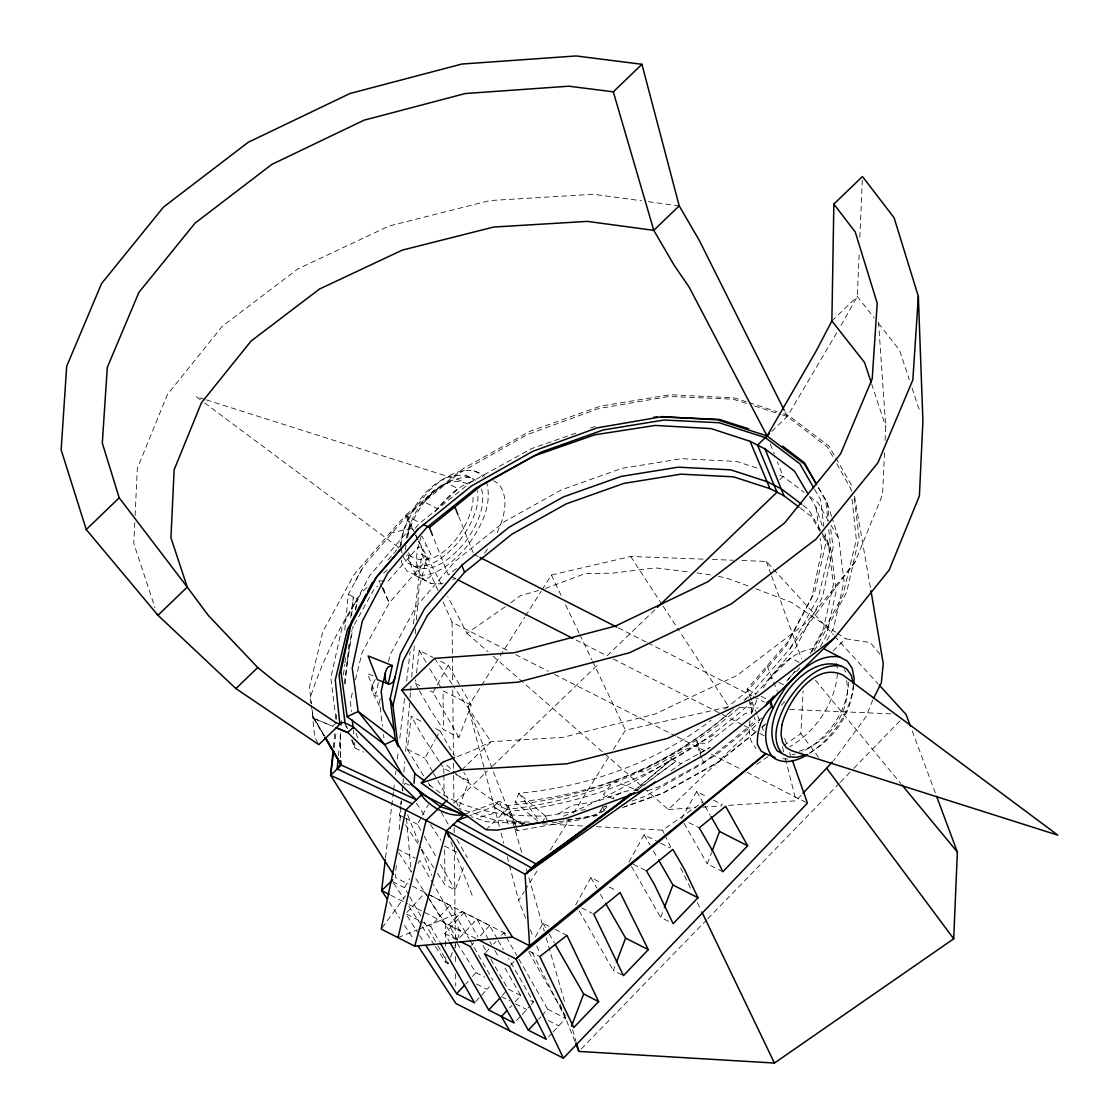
<?xml version="1.0" encoding="UTF-8"?>
<svg xmlns="http://www.w3.org/2000/svg" width="1119" height="1119" viewBox="0 0 1119 1119"><rect width="100%" height="100%" fill="white"/><g stroke="black" fill="none" stroke-linecap="round" stroke-linejoin="round"><path stroke-width="0.75" stroke-dasharray="5 3.75" d="M859.112 254.768L857.308 296.493L839.712 327.699M859.854 237.382L862.315 180.005M134.77 522.559L133.804 543.484L155.009 607.715M135.105 515.593L137.301 468.511L167.444 394.447L222.191 326.384L297.808 268.924L389.132 226.01L489.94 200.553L593.378 194.272L641.439 200.763M884.528 452.747L882.583 494.542L855.266 561.64L790.28 648.307L747.968 697.333L744.135 700.438M885.101 440.55L885.744 426.619L878.415 320.566M818.548 757.325L800.868 733.602L803.134 690.829M400.644 544.771C403.511 523.398 416.002 504.417 430.801 489.213C444.481 476.162 466.791 462.441 484.611 476.148M400.84 547.219C400.616 515.915 440.159 458.021 475.561 480.233M405.54 549.611L405.917 545.051M473.071 497.326C473.729 524.279 436.704 577.628 407.064 553.737M749.954 720.734L749.115 731.183L751.143 741.282L756.066 748.611M837.418 673.484C835.124 703.627 815.317 731.602 789.678 746.877M848.58 682.254C847.419 711.684 827.514 739.086 801.596 752.22M853.293 684.646C852.188 712.943 833.641 739.519 809.177 753.017M853.615 685.346C850.174 713.111 832.102 738.4 809.037 753.646M396.266 865.491L395.287 877.422L408.169 883.982M399.203 829.711L401.148 805.904M401.287 804.211L401.567 800.812M402.406 790.629L402.826 785.552L402.294 790.853M402.966 783.846L403.372 778.754M403.931 771.97L404.784 761.633M405.637 751.283L409.596 703.012M410.016 697.85L410.435 692.661M410.575 690.941L411.149 684.031M411.722 677.121L414.408 644.292M415.261 633.9L415.695 628.682M416.394 619.996L418.968 588.734L426.521 558.535L418.534 541.358M701.907 758.192L698.718 750.192L698.955 747.464M338.428 755.577L340.61 732.344L340.498 758.92L340.316 735.435M341.267 725.462L342.064 716.873M345.142 684.227L348.862 644.81M351.59 615.744L353.366 596.945L350.485 619.45M333.322 747.492L334.693 733.588M336.05 719.685L336.721 712.733M344.806 629.997L348.289 594.357L363.507 566.242L406.729 515.985L414.911 533.553L405.316 515.258L463.392 468.511L529.972 431.277L600.511 406.113L670.211 394.727L734.33 397.888L747.45 402.141M751.353 713.74L752.164 705.404L751.283 702.438C685.038 762.948 600.232 803.12 510.53 811.163L506.739 814.814L493.465 806.701L469.742 815.695M407.666 537.861L409.82 522.629M385.551 857.686L393.398 791.888M393.608 790.154L394.434 783.23M395.469 774.572L395.888 771.117M397.329 758.99L398.364 750.331M399.805 738.218L404.56 698.396M406.631 681.079L410.141 651.65M413.457 623.94L421.821 553.835L426.521 558.535M400.77 817.625L399.371 815.136L400.406 806.463M400.616 804.729L401.036 801.26M423.569 775.817L407.316 749.24L411.288 716.286L421.891 721.685M418.604 689.234L415.275 683.345L415.695 679.876M416.52 672.939L419.247 650.405L432.983 657.385M334.147 747.604L336.134 732.022M343.421 674.869L344.75 664.476M344.974 662.742L345.631 657.552M344.26 683.513L351.884 630.375M375.215 679.429L372.305 685.401L372.221 691.486M347.086 663.609L353.072 626.206M355.8 609.212L357.437 599.015L355.408 609.631M372.291 685.401L371.368 689.724L380.208 707.558M378.32 682.772L375.746 694.298L367.578 673.736L373.117 675.778M380.222 698.62L379.495 701.823L382.488 726.091M388.503 661.749L390.041 654.937L415.695 607.127L454.72 561.682L504.445 521.678L561.472 489.856L621.94 468.357L681.709 458.678L736.722 461.476L759.969 469.001M352.331 692.983L350.345 701.221L351.422 711.53M355.506 679.806L362.052 652.601L389.286 602.917L424.744 561.836L431.319 555.514L422.241 536.602M421.331 536.239C416.576 549.891 412.715 567.361 423.374 579.292L430.829 583.363L440.327 583.866L443.446 582.985M751.842 713.013L757.703 697.892M419.443 690.703L429.458 708.355L443.418 729.56L458.93 737.449L471.155 705.068L461.811 688.8M459.098 807.037L468.875 781.132L463.798 772.264M437.473 873.366L444.998 884.807L455.097 889.941L464.259 865.644M435.347 946.548L445.782 962.424L448.146 963.613L449.978 958.759M450.579 957.137L454.244 947.429M454.86 945.807L456.692 940.953M457.307 939.331L460.357 931.232L433.571 884.569M622.01 974.887L613.366 970.481L615.198 965.627M668.477 921.315L660.7 917.356L663.749 909.257M722.818 871.757L707.32 863.868L711.6 852.524M537.847 821.192L515.188 802.225L518.866 793.273C587.965 786.797 656.056 762.626 711.208 720.146M542.435 823.122L545.415 816.045L585.503 809.555M355.394 581.237L363.507 566.242M497.158 532.434C504.319 517.579 509.886 497.2 498.053 483.254L493.577 480.82M872.778 699.907L866.064 716.706L833.543 760.738M810.296 653.454L823.318 629.186L833.375 584.468L828.326 543.61L824.955 533.693M820.409 646.782L826.102 636.165L836.159 591.447L831.123 550.604L828.326 543.61L821.43 531.721M827.109 640.25L833.515 628.291L844.062 581.404L838.774 538.617L832.102 517.915M790.28 648.307L818.451 596.903L830.564 546.631L828.619 528M811.848 651.971L842.943 595.224L856.315 539.722L851.923 497.647M354.415 624.43L373.83 589.671L377.397 586.118M458.93 737.449L433.067 692.395L436.438 686.339M437.277 684.828L448.243 665.148L439.082 660.49M432.619 771.634L424.884 758.178L435.011 740.023M435.851 738.498L440.061 730.931L434.004 727.854M420.856 830.284L417.429 824.325L421.639 816.758M422.478 815.247L428.381 804.645M408.841 895.172L404.574 887.731L409.624 878.639M418.058 863.504L419.751 860.483L432.703 883.059M535.442 936.841L543.023 923.217L549.009 926.266M575.698 904.865L590.874 877.618L601.658 883.115M628.934 862.022L644.11 834.774L659.245 842.481M681.457 818.814L696.633 791.567L707.306 796.994M601.854 808.352L599.378 812.674L593.602 816.157M771.816 431.416L787.328 416.478L838.83 329.21M525.762 918.335L518.629 900.487L524.21 891.605M525.133 890.123L539.064 867.91M550.212 850.132L569.725 819.038M573.446 813.107L609.659 755.353M613.38 749.436L625.451 730.175L728.791 706.788L680.226 632.361M499.326 826.298L468.162 706.593L524.573 617.436M525.496 615.968L541.218 591.126M542.142 589.671L551.387 575.054L630.696 556.479L703.739 559.15M353.436 605.309L361.997 591.937L368.165 586.44M435.039 511.915C445.208 498.403 458.314 485.422 474.876 480.443M484.625 553.276L489.045 546.687M763.298 687.821C775.481 669.246 793.567 649.775 816.954 648.167M382.236 927.707L405.414 895.857M603.952 810.422L607.855 805.442L605.183 806.491M855.266 561.64L805.652 623.311L737.155 675.372L654.419 714.258L563.081 737.323L491.031 741.687L473.295 750.289L456.062 757.073M388.083 559.962L392.503 554.8M393.608 553.499L396.923 549.625M398.028 548.338L402.448 543.163M755.101 694.885L795.973 647.104L822.591 596.749L833.165 547.261L830.186 525.468M575.809 433.179L531.511 448.621L471.309 481.883L418.996 523.818L414.617 528.937L409.904 528.7L369.816 575.432L342.134 627.088L330.804 677.764L336.204 720.846M795.343 671.134L786.741 681.079M781.426 705.264L784.797 701.333M751.45 700.256L747.03 689.164L788 641.509L814.856 591.643L825.85 543.247L824.633 533.19M796.546 671.568L799.889 667.679M814.352 650.838L846.635 592.427L859.07 537.693L854.077 496.374M788.084 679.499L794.924 671.582M388.041 580.971L417.849 547.471L426.535 545.54M427.976 894.207L449.978 905.397L430.689 926.392L439.291 941.387M497.354 939.051L489.604 925.567L464.119 912.6L444.83 933.596L449.139 941.093M489.604 925.567L479.491 936.799M501.536 935.288L503.76 932.77L508.152 935.008M472.568 976.467L475.911 972.691L455.559 940.701M475.701 1001.589L489.395 986.86M502.431 995.323L506.879 990.273M515.174 1001.799L520.727 995.504L504.389 967.04M522.209 1014.429L530.14 1005.771M531.245 1004.512L533.469 1001.981L508.53 958.535M542.058 1015.492L547.625 1009.184L517.524 956.745M553.15 1031.984L565.557 1018.318L531.833 951.668M728.763 805.386L796.043 800.798L801.764 794.616M406.896 912.489L425.038 892.71L426.885 895.62M444.83 933.596L457.573 940.086L476.862 919.091L488.905 940.058M471.463 945.345L473.757 942.897M485.618 952.549L489.059 948.884M493.647 944.002L495.941 941.555M465.798 983.923L468.092 981.475M510.558 965.235L515.132 960.354M509.467 1007.953L511.761 1005.505M516.474 1020.542L521.062 1015.66M538.659 1019.199L540.953 1016.751M548.562 1036.865L552.003 1033.201M581.307 1048.923L706.607 919.916M707.823 918.671L839.208 783.412M840.425 782.153L852.58 769.634M853.797 768.375L902.46 718.272M336.413 722.566L332.637 726.203L312.774 718.09M351.632 740.079L354.821 747.94L354.639 742.443M831.879 320.985L857.308 296.493L874.191 317.936M461.741 769.886L491.031 741.687L453.083 685.653M779.831 479.799L783.216 476.54L777.397 461.951M454.678 802.561L487.408 771.033M492.444 766.193L599.462 663.147M654.853 609.799L607.016 655.874L574.411 639.173M732.134 710.523C670.239 765.466 590.147 797.735 508.026 805.456L517.384 830.676L582.244 819.234L603.085 811.639M485.982 829.697L507.061 809.401C590.692 800.463 670.966 764.85 733.728 708.845M745.1 699.501L747.982 696.731L749.506 699.375M604.302 753.465L668.379 809.527L758.906 722.356M833.096 650.922L845.67 638.809L870.288 642.53L881.576 656.224M431.361 575.404L428.563 577.88L422.492 579.11L418.226 576.677L412.17 568.774L407.834 554.325M383.537 573.152L387.146 570.103M634.683 790.266L671.932 759.06L635.452 790.154M456.398 568.494L448.383 575.04L433.235 537.036M761.759 717.95L714.454 756.01L660.14 786.321L645.509 791.511M755.087 732.539L717.237 762.99L662.924 793.301L621.744 807.932M761.843 727.098L764.557 724.93M755.409 732.358L719.125 761.549L662.084 793.371L624.64 806.687M762.123 726.944L767.494 722.622M724.664 709.362L747.534 691.024L786.419 645.565L811.765 597.616L821.85 550.436L820.199 538.337M738.82 707.935C677.023 762.585 597.112 794.868 515.188 802.225M636.865 790.462L676.002 761.13L636.837 790.112M505.242 606.736L466.973 633.326L447.754 596.525M510.754 602.735L520.405 595.742L538.659 590.412M671.092 770.795L681.079 763.717L710.117 747.422L696.717 754.947M596.469 826.675L662.56 830.144L702.48 802.267M756.668 764.459L768.068 756.486M783.762 745.548L800.868 733.602M558.325 813.961L571.921 805.414L597 801.358L621.115 792.784A24.52 11.372 -18.3 0 1 630.962 790.378M713.894 734.763L664.602 763.662A558.283 380.362 -21.7 0 1 567.081 814.688L562.591 816.59M452.663 579.978L455.545 578.369M397.986 937.624L417.331 929.819M418.94 929.162L462.455 911.607L448.789 924.77L457.573 940.086M621.115 792.784L614.149 796.35L613.254 798.323L614.107 798.98M464.525 814.324L499.186 801.176L507.662 805.792L510.11 810.953M631.941 801.092L644.698 796.448L703.823 762.976L748.695 726.707L755.269 720.37L754.36 717.391M590.58 428.031L595.504 426.311M602.456 807.331L606.512 805.904M378.054 696.102L374.222 695.668M545.303 588.482L584.999 573.669L612.205 573.152L655.538 567.906L690.073 572.075M799.162 751.185C828.032 743.324 852.328 710.775 846.593 680.562M792.084 754.905L795.245 754.01M480.261 816.982L493.689 813.429M389.79 533.217L409.904 528.7M566.662 820.031L598.553 814.87M552.199 822.871L557.374 822.031M559.094 821.752L596.805 815.639M668.379 809.527L695.99 807.638M702.886 807.163L721.867 805.862M787.608 759.046L781.566 758.598M384.614 580.943L378.809 580.859L380.53 584.496M633.858 790.112L636.235 790.154M712.439 559.472L733.309 560.227M742.009 560.549L766.361 561.43L833.291 634.767M739.225 707.236L758.346 708.075M789.636 709.446L892.207 713.908M547.093 820.227L545.415 816.045C504.319 816.478 459.475 811.275 427.346 783.09M529.539 822.073L495.619 820.367L459.168 808.547M524.657 823.668L486.835 821.752L471.393 816.758M470.344 477.393C437.403 476.093 413.946 510.11 406.407 538.966C408.631 513.985 439.096 469.966 467.798 484.135M402.616 556.045L406.91 562.437C426.745 574.676 448.285 554.241 460.413 539.708C470.47 525.678 479.897 508.641 477.631 490.835M413.429 565.99C433.249 575.614 453.181 556.213 465.126 542.114C476.288 526.629 486.737 506.879 481.156 487.338M401.301 560.213L401.973 563.584L406.896 570.914C429.598 584.915 454.272 561.514 468.148 544.883C480.932 527.175 492.878 504.557 486.499 482.191M468.162 706.593L512.964 822.297L525.147 822.941M542.533 823.85L584.286 826.032M638.585 771.481L644.054 771.844L686.716 748.905L697.683 745.366L697.585 743.086L707.096 743.352L744.722 713.81L752.514 711.432L747.982 696.731M696.969 572.914L712.048 575.11M648.307 201.686L679.205 205.854M718.342 576.369L726.203 577.95L749.184 586.342M602.917 811.723L600.455 810.813M507.061 809.401L502.767 807.512L457.979 775.425L443.166 761.913M204.581 399.343L196.273 396.699L203.252 401.903M206.246 399.861L462.161 481.058M746.317 403.399L733.211 399.203L668.826 396.504L598.609 408.575L527.301 434.606L459.797 472.805L400.686 520.587L353.982 574.69L322.901 631.438L309.529 686.94L311.25 703.585M754.514 406.015L780.754 414.394M782.391 414.925L787.342 416.506L827.514 447.208L833.403 457.713M749.087 402.672L776.978 411.68M783.552 413.806L788.461 415.401L828.955 446.061L834.984 456.482M779.887 475.463L783.216 476.54L804.099 492.318M755.745 588.748L791.245 602.302L835.641 632.081M612.89 798.476L603.295 794.63L613.716 780.95L637.9 790.518M312.159 710.047L313.404 718.23L333.042 726.413M354.821 747.94L363.451 752.038M799.008 662.252L790.741 658.042L770.068 677.946L773.061 679.471M779.034 682.506L783.524 684.786M405.316 515.258L420.394 522.937M747.03 689.164L755.996 693.738M761.172 696.368L766.753 699.207M473.785 554.311L478.442 556.675M618.289 627.857L646.264 642.082M647.817 642.879L751.926 695.864M753.479 696.647L764.361 702.186M451.489 576.621L456.16 578.999M613.31 658.979L720.79 713.67M722.356 714.468L742.596 724.776M744.163 725.56L765.969 736.666M414.352 574.97L430.829 583.363M443.096 601.952L452.076 622.248L507.942 650.685M515.705 654.629L548.282 671.218M554.492 674.379L675.54 735.98M677.093 736.764L705.026 750.989M711.236 754.136L740.722 769.145M746.919 772.306L807.442 803.106M348.289 594.357L358.444 599.532M670.924 758.556L681.079 763.717M713.418 800.099L722.566 804.757M471.155 705.068L443.026 690.759L443.418 729.56M415.275 683.345L422.688 687.122M430.102 690.885L433.067 692.395M688.87 822.577L699.249 827.864M660.756 843.25L669.847 847.88M407.316 749.24L424.884 758.178M633.326 864.26L646.502 870.96M440.075 762.682L443.823 768.375L449.712 771.383M455.615 774.376L468.875 781.132M409.498 785.328L403.344 782.181L404.882 784.895M609.351 887.031L617.045 890.948M399.371 815.136L403.875 817.429M405.386 818.199L417.429 824.325M581.712 907.943L592.259 913.3M456.72 852.16L444.607 845.992L444.998 884.807M397.315 849.055L415.261 858.189M554.996 929.302L566.955 935.4M412.463 886.164L429.123 894.64M430.647 895.41L507.9 934.729M392.615 881.632L404.574 887.731M529.343 951.22L539.82 956.549M390.783 895.242L407.568 903.788M409.092 904.572L476.26 938.757M429.192 898.991L445.39 923.609L460.357 931.232M418.954 920.419L405.749 913.705L418.702 934.071M420.422 921.175L430.689 926.392M475.911 972.691L484.877 977.251M520.727 995.504L507.984 989.014L490.793 959.053M530.644 1000.54L533.469 1001.981M547.625 1009.184L565.557 1018.318M476.708 984.063L487.157 989.378M501.312 996.581L509.802 1000.904M515.467 1003.785L526.797 1009.548M548.422 1020.556L558.871 1025.871M474.12 470.805L481.576 474.862L483.226 477.309M465.63 475.002L472.148 478.54L473.869 481.1M418.128 568.382L411.61 564.843L407.316 558.437L406.729 555.5M522.083 824.283L493.465 806.701L499.186 801.176L509.159 826.186M514.516 828.913L517.384 830.676M506.739 814.814L523.51 825.165M837.068 633.046L845.67 638.809M204.651 402.938L398.686 547.499M809.666 496.528L818.017 502.851L830.13 523.706M803.036 505.298L808.491 509.425L820.563 530.238M800.365 508.152L811.275 516.405L821.626 534.239M545.415 816.045L518.866 793.273L538.854 820.465M466.973 633.326L487.898 651.622M493.129 656.21L602.987 752.318M834.466 636.054L877.925 683.653M815.485 680.296L900.837 783.622M878.415 323.293L899.522 350.079L909.313 379.719M384.195 590.133L381.103 585.713L389.286 602.917L382.558 587.139M434.592 658.35L452.104 684.213M844.23 669.582L845.936 672.141M408.463 552.688L411.26 556.856M441.208 687.975L427.528 664.994M439.138 761.27L422.297 735.673L411.288 716.286M428.255 782.95L430.13 785.804M416.408 803.162L425.807 817.429M430.507 824.577L440.844 840.285M405.484 824.773L420.534 847.642M421.471 849.069L433.71 867.645M398.672 852.65L411.079 871.477M415.834 878.709L428.227 897.55M393.566 883.087L404.001 898.949M408.757 906.166L421.094 924.909M422.045 926.364L434.396 945.107M389.244 902.166L399.721 918.084M404.491 925.329L414.016 939.806M630.696 556.479L662.126 604.638M663.077 606.106L679.275 630.906M378.809 580.859L379.635 582.174M427.808 897.074L454.636 939.247M419.625 935.526L424.255 942.785M313.404 718.23L324.118 736.218M831.585 516.335L826.969 501.997L817.555 486.164L825.808 500.892L827.92 521.216M809.89 497.06L815.933 507.215L822.703 527.077M830.997 525.203L838.774 538.617M822.493 535.735L831.123 550.604M324.23 735.631L313.138 716.51L324.272 735.84M835.837 457.979L853.042 487.772M814.548 489.227L820.591 499.689L823.822 526.489M696.633 791.567L704.271 804.869M705.11 806.351L710.201 815.219M684.045 823.318L707.32 863.868M644.11 834.774L650.041 845.111M653.426 851.013L657.664 858.399M631.508 866.512L660.7 917.356M590.874 877.618L596.945 888.206M600.413 894.249L604.764 901.816M448.243 665.148L460.972 687.332M579.124 910.838L613.366 970.481M440.061 730.931L454.468 756.024M543.023 923.217L548.212 932.253M549.079 933.75L554.269 942.785M433.473 773.131L436.914 779.118M437.767 780.614L448.062 798.56M528.714 951.947L565.445 1015.94M441.278 812.198L450.831 828.829M456.902 839.404L467.308 857.546M503.76 932.77L505.48 935.764M506.334 937.274L516.656 955.248M498.207 940.547L503.368 949.541M489.772 941.569L491.493 944.562M494.934 950.549L499.228 958.046M424.269 836.257L436.256 857.126M440.536 864.595L455.097 889.941M464.119 912.6L477.883 936.575M483.044 945.569L487.352 953.052M449.978 905.397L468.889 938.365M469.756 939.862L492.975 980.314M409.694 896.655L420.8 915.999M424.227 921.958L437.039 944.268M437.893 945.765L448.146 963.613M419.247 650.405L426.703 663.539M836.76 463.714L851.055 489.241L851.755 495.969M318.006 743.184L314.789 737.421L311.432 705.306M415.722 535.19L418.128 539.792M418.926 541.33L441.348 584.258M784.992 411.806L787.342 416.506M662.56 830.144L664.071 833.291M664.826 834.858L670.882 847.447M680.702 867.91L683.723 874.205M684.478 875.771L692.046 891.507M697.333 902.529L701.109 910.404M551.387 575.054L561.109 595.42M565.599 604.819L579.069 633.032M579.824 634.599L591.783 659.664M592.538 661.231L625.451 730.175M415.625 535.12L417.807 539.806M421.821 553.835L438.956 592.58M346.233 725.602L347.505 728.749M351.981 739.743L355.171 747.59M344.596 722.804L347.156 729.084M770.292 444.117L774.166 453.838M767.172 665.763L777.271 691.094M752.08 701.837L757.129 714.495M757.759 716.076L759.647 720.832M762.179 727.168L763.438 730.329M702.55 759.787L703.823 762.976L702.844 759.871M602.484 806.799L604.162 810.995M458.636 516.307L473.155 552.73M530.294 929.693L533.525 937.82M536.77 945.933L540.001 954.045M560.087 1004.358L574.984 1041.691M456.384 801.568L458.049 805.764M450.845 841.88L472.386 895.899M407.666 814.842L418.436 841.852M421.597 849.797L431.738 875.212M355.982 733.281L358.472 739.533M508.026 805.456L517.747 830.326M912.209 730.889L935.4 793.105M766.361 561.43L771.033 574.411M771.62 576.033L801.47 658.769M784.629 738.47L786.839 744.736M789.608 752.583L790.713 755.717M912.027 387.957L920.196 412.659M871.631 383.859L885.744 426.619M700.9 753.674L696.382 739.267L698.718 750.192M512.964 822.297L521.622 852.412M526.434 869.127L544.24 931.008M546.156 937.708L565.403 1004.596M572.62 1029.69L575.977 1041.397M501.074 833.04L503.718 843.153M507.229 856.65L508.977 863.392M509.411 865.085L518.629 900.487M782.433 746.863L783.72 751.912M785.412 758.654L796.043 800.798M836.341 663.259L837.697 670.001M401.134 548.688L402.015 553.094M854.538 496.346L870.638 588.944M311.194 703.753L310.257 697.557L314.215 685.989A558.283 380.362 -21.7 0 1 353.45 605.309M826.969 501.997L829.263 518.768M815.933 507.215L819.248 531.413M383.537 734.512L383.943 737.869M353.394 730.413L353.744 733.854M406.519 818.716L411.246 872.33M452.076 622.248L452.691 683.177M452.761 690.143L453.419 754.556M453.503 763.256L453.615 773.705M453.629 775.453L453.908 803.302M454.16 827.668L454.216 832.9M454.356 846.817L455.321 942.576M455.349 944.31L455.377 947.793M455.461 956.493L455.545 963.459M455.643 973.908L455.769 986.091M443.823 768.375L443.865 773.439M443.893 775.131L444.089 795.371M445.39 923.609L445.628 947.234M445.74 957.36L445.782 962.424M434.06 490.877L423.933 501.802L437.375 508.641L458.049 488.723L447.041 483.128L434.06 490.877"/><path stroke-width="1.5" d="M454.44 757.675L443.166 761.913L421.331 782.936L485.982 829.697L497.004 830.158L567.235 818.087L638.529 792.056L706.033 753.856L765.144 706.075L834.508 637.998L889.255 569.921L919.412 495.871L922.909 420.884L918.349 296.395L894.095 217.785L862.469 176.522L833.851 204.078L831.879 320.985L815.863 351.562L767.061 435.99L717.433 419.793L660.658 416.576M575.628 1043.314L578.873 1051.426L774.432 1063.05L953.71 938.799L957.36 852.049L936.617 796.378M918.349 296.395L912.838 379.942L877.925 462.748L816.003 539.148L731.28 603.952L629.535 652.741L517.691 682.198L401.651 690.073L434.592 658.35L514.222 652.699L615.534 626.025L707.712 581.824L784.475 523.105L840.579 453.88L872.205 378.865L877.212 303.179L855.238 231.969L833.851 204.078M414.044 783.286L414.743 773.243M853.755 683.611L854.175 678.38L852.146 668.281L847.223 660.951L824.787 649.272M412.31 803.764L337.169 769.005L338.106 758.934M393.44 874.499L330.609 775.313L332.986 750.975M385.342 859.42L381.621 890.584L387.328 899.27M477.785 939.526L515.957 958.955L529.623 945.793L525.049 874.261L446.411 830.76L405.763 810.072L330.609 775.313L333.7 751.073M392.321 665.539L368.137 655.972L377.369 679.639L388.181 683.989L392.321 665.539L388.265 666.854A24.52 12.701 70.2 0 0 385.37 672.799L385.342 679.904L386.992 683.163L389.51 684.185L392.237 682.674A24.576 12.729 70.2 0 0 395.133 676.729M385.37 672.813L381.159 691.514L383.383 709.46L394.084 730.371M424.619 781.02L415.065 773.802L395.231 739.603L390.181 698.76L400.238 654.042L424.661 608.526L461.797 565.277L509.103 527.217L563.417 496.906L621.073 476.428L678.142 467.183L730.721 469.84L767.172 481.66L781.202 488.793L801.666 504.263M398.014 746.597L392.965 705.739L403.022 661.021L427.444 615.506L464.581 572.271L511.887 534.197L566.2 503.886L623.856 483.408L680.925 474.162L733.504 476.834L769.956 488.639L783.985 495.773L798.994 507.117M397.986 937.624L426.087 820.423L447.082 800.211M462.818 814.968L422.171 794.28L405.763 810.072L381.229 929.092L414.743 946.156L446.411 830.76L464.525 814.324C449.055 818.562 426.409 805.568 418.954 791.133M571.417 1026.361L583.642 993.966L555.122 944.296M616.415 962.396L625.591 938.1L605.631 903.327M664.364 907.635L672.925 884.975L658.518 859.868M712.202 850.916L719.545 831.473L711.055 816.688M873.561 698.354L881.338 682.814L883.241 663.679L870.946 590.65M366.025 594.483L351.506 621.954L340.931 671.442L347.128 716.706L384.782 744.611L402.938 775.915M367.647 591.433L372.487 582.286M337.169 769.005L340.54 764.095L340.526 760.71M778.754 692.283L770.963 701.347L772.656 708.089M765.144 706.075L773.788 696.06M802.896 793.385L832.34 762.011M426.101 945.695L456.622 993.686L464.651 985.14M460.413 941.527L470.316 946.562L514.181 1022.99L488.695 1010.009L500.165 997.798M507.173 1010.387L501.438 1016.5L509.677 1030.851M528.336 1030.179L484.471 953.766L509.411 966.466L546.268 1039.313L528.336 1030.179L537.512 1020.416M598.609 1001.589L573.767 1027.55L539.82 956.549L566.955 935.4L598.609 1001.589L583.642 993.966M648.293 949.653L623.451 975.628L593.755 914.069L620.136 892.514L648.293 949.653L625.591 938.1M697.976 897.718L673.134 923.693L654.559 884.849L646.502 870.96L672.869 849.419L684.241 868.987L697.976 897.718L672.925 884.975M747.66 845.782L722.818 871.757L713.908 853.112L699.249 827.864L725.616 806.309L747.66 845.782L719.545 831.473M417.835 945.597L455.951 1003.505L563.417 1058.196L807.442 803.106L792.406 760.486M748.555 428.787L719.083 419.359L660.783 416.911L597.168 427.85L532.574 451.419L471.421 486.038L417.863 529.329L375.55 578.355L347.38 629.759L335.266 680.03L339.882 724.329L318.803 744.625L235.899 688.577L157.975 615.296L86.247 529.553L119.201 497.829L102.305 443.068L107.298 367.382L138.924 292.367L195.042 223.129L271.805 164.423L363.983 120.209L465.28 93.534L568.816 86.205L613.31 91.842L641.928 64.287L679.205 205.854L699.417 240.641L784.209 410.253M679.205 205.854L653.776 230.346L587.307 221.38L493.619 227.059L402.294 250.124L319.558 289.01L251.048 341.071L201.448 402.742L174.13 469.826L170.955 537.763L187.251 587.083L208.302 615.422L257.734 667.539L277.47 683.555L335.588 722.44L339.882 724.329M235.899 688.577L257.734 667.539M339.714 722.79L344.96 722.468L339.085 675.554L350.037 626.556L376.781 576.621L418.128 529.119M422.171 794.28L353.492 727.028L347.757 732.553L336.301 727.77M330.609 775.313L341.295 765.032L416.436 799.791L347.757 732.553L336.315 727.756M769.438 433.696L757.577 445.138L776.978 492.206L657.371 607.379M392.797 879.814L381.621 890.584L389.244 894.473M655.398 781.901L525.049 874.261L535.721 863.98L559.766 847.111M775.103 757.479L765.648 753.619L529.623 945.793L512.446 937.051L446.411 830.76L448.943 837.124M553.318 851.797L617.324 804.603L630.682 793.609M765.997 753.758L515.957 958.955L563.417 1058.196M423.402 524.475L429.444 527.539L481.38 485.45L540.841 452.202L603.225 429.948L664.029 420.017L719.181 422.744L765.34 437.669L799.875 463.798L813.681 487.73M452.957 824.451L531.595 867.952L536.63 863.882M766.921 702.732L769.536 700.62L771.523 706.704C761.871 716.454 756.654 730.889 757.437 744.485L761.214 751.227L765.648 753.619M620.038 802.519L630.305 794.322M834.508 637.998L758.906 695.458L667.581 738.372L566.76 763.829L461.741 769.886L421.331 782.936M525.049 874.261L634.067 792.56M531.595 867.952L631.228 794.252M807.596 754.458C797.427 761.046 782.992 765.172 772.544 757.004C756.304 735.155 772.446 706.047 785.972 686.982C799.19 671.302 817.541 653.79 839.768 656.895M347.128 716.706L358.164 711.488L395.231 739.603L384.782 744.611L358.164 711.488L352.247 668.267L362.332 621.087L387.678 573.138L426.563 527.678L476.344 487.758L533.665 456.09L594.679 434.829L655.23 425.43L711.166 428.605L750.08 441.32L765.074 448.957L794.378 470.945L808.17 494.164M553.611 820.437L525.93 824.801M468.162 816.283L457.084 820.479L535.637 863.714M806.295 754.626L796.784 757.311L788.489 756.864L777.271 750.919C754.416 718.734 809.904 642.907 847.209 669.428L851.503 675.82L852.986 683.177M653.776 417.275L657.203 416.744M414.743 946.156L512.446 937.051M840.691 665.875C816.38 663.343 797.777 685.038 785.972 703.669C778.334 718.272 770.04 738.764 781.971 753.325M641.928 64.287L576.103 55.95L461.811 64.049L349.981 93.492L248.236 142.281L163.514 207.085L101.591 283.499L66.678 366.305L61.153 449.852L86.247 529.553M465.21 814.744L440.34 806.687L410.673 784.265M344.596 722.804L353.492 727.028M479.995 557.472L616.737 627.06M457.713 579.796L572.844 638.389M456.622 993.686L474.554 1002.82L440.145 942.883M782.601 446.103L804.491 462.832L815.919 483.254M879.1 684.94L906.11 714.523L910.376 725.979M901.942 784.965L957.36 852.049M325.125 737.337L341.295 765.032L325.937 738.568M831.879 320.985L864.567 362.486L871.086 382.222M157.192 614.303L157.975 615.296L187.251 587.083L119.201 497.829M401.651 690.073L461.741 769.886M826.857 768.501L953.71 938.799M325.014 737.715L341.295 765.032M816.688 484.695L804.421 464.063L767.074 436.032L689.108 287.065L674.156 265.273L653.776 230.346L613.31 91.842M449.992 942.59L488.695 1010.009M701.865 911.971L774.432 1063.05M750.08 441.32L769.956 488.639M765.074 448.957L783.985 495.773M454.846 506.809L457.993 514.726M461.797 565.277L464.581 572.271M429.444 527.539L432.591 535.455M390.181 698.76L392.965 705.739M395.776 741.002L397.455 745.198M576.467 1043.062L578.873 1051.426M352.317 720.118L353.212 728.707M340.512 760.64L340.54 764.095M781.803 725.308L781.048 734.526L782.601 742.177L786.321 747.73L791.972 750.807L1057.847 835.166L842.873 675.009C814.534 661.357 787.454 701.599 781.803 725.308"/></g></svg>
